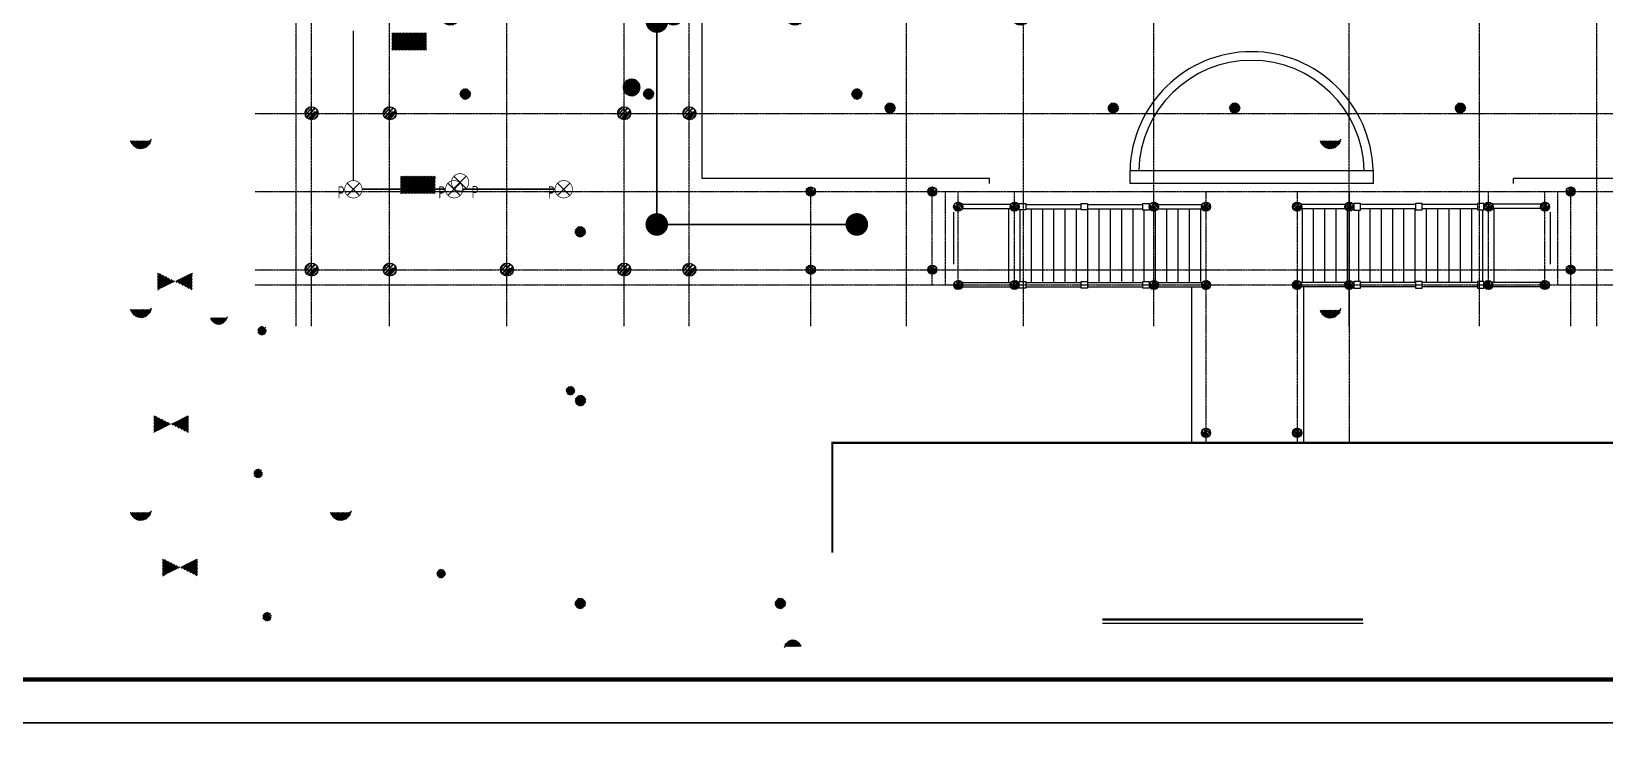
# Model space of a CAD drawing. Extents: x -137808 to 103746506, y -332957 to -111547.
# Drawn here: x 102814 to 139043, y -233222 to -216825 of the extents above; entities that cross this region are included whole.
import ezdxf

# ---------------------------------------------------------------- set-up
doc = ezdxf.new("R2010")
doc.units = 0
doc.header["$LTSCALE"] = 25
doc.header["$MEASUREMENT"] = 0
doc.linetypes.add('DOTE', pattern=[2.42, 2, -0.2, 0.02, -0.2])
doc.layers.get('0').update_dxf_attribs({"linetype": 'CONTINUOUS'})
for name, color, linetype in [('DOTE', 1, 'DOTE'), ('PUB_TITLE', 4, 'CONTINUOUS'), ('电-强电平面-线缆', 3, 'CONTINUOUS'), ('设备-照明', 3, 'CONTINUOUS'), ('设备-箱柜', 3, 'CONTINUOUS')]:
    doc.layers.add(name, color=color, linetype=linetype)
doc.styles.add('IDQSTYLE', font='txt.shx', dxfattribs={"width": 0.7, "bigfont": 'hztxt.shx'})
doc.styles.get("Standard").update_dxf_attribs({"font": 'GBENOR', "bigfont": 'GBCBIG'})

# ---------------------------------------------------------------- blocks, each defined once
blk = doc.blocks.new('HC000001')
at = {"color": 0, "linetype": 'Continuous'}
for p, q in [((1.77, 1.77), (-1.77, -1.77)), ((-1.77, 1.77), (1.77, -1.77))]:
    blk.add_line(p, q, dxfattribs=at)
at = {"color": 0, "linetype": 'Continuous', "const_width": 0.2}
blk.add_lwpolyline([(1.77, -1.77, 0.198912), (2.5, 0, 0.198912), (1.77, 1.77, 0.198912), (0, 2.5, 0.198912), (-1.77, 1.77, 0.198912), (-2.5, 0, 0.198912), (-1.77, -1.77, 0.198912), (0, -2.5, 0.198912)], format="xyb", close=True, dxfattribs=at)
at = {"color": 0, "style": 'IDQSTYLE', "width": 0.7}
for tag, p in [('PSFHATT', (-5.49, 3.24)), ('C', (3.36, -2.66))]:
    blk.add_attdef(tag, p, '', height=2.5, dxfattribs=at)
blk = doc.blocks.new('*X')
at = {"color": 0, "linetype": 'Continuous'}
for p, q in [((192.59, 446.72), (193.93, 448.06)), ((192.59, 446.72), (193.87, 448.01)), ((192.65, 447.21), (193.44, 448)), ((192.65, 446.36), (194.23, 447.94)), ((192.67, 446.38), (194.27, 447.98)), ((192.69, 447.24), (193.35, 447.91)), ((192.79, 446.07), (194.52, 447.8)), ((192.81, 446.1), (194.55, 447.84)), ((192.98, 445.84), (194.75, 447.61)), ((193.01, 445.87), (194.78, 447.64)), ((193.23, 445.66), (194.93, 447.37)), ((193.27, 445.7), (194.95, 447.39)), ((193.53, 445.54), (195.05, 447.06)), ((193.58, 445.59), (195.06, 447.07)), ((193.92, 445.51), (195.08, 446.67)), ((193.98, 445.57), (195.08, 446.67)), ((194.61, 445.77), (194.82, 445.99)), ((163.77, 434.88), (163.89, 435)), ((163.77, 434.45), (164.18, 434.86)), ((170.4, 431.75), (173.65, 435)), ((163.77, 434.03), (164.46, 434.72)), ((163.77, 433.6), (164.74, 434.57)), ((163.77, 433.18), (165.02, 434.43)), ((163.77, 432.76), (165.31, 434.29)), ((163.77, 432.33), (165.59, 434.15)), ((163.77, 431.91), (165.87, 434.01)), ((163.77, 431.48), (166.16, 433.87)), ((163.77, 431.06), (166.44, 433.73)), ((163.77, 430.63), (166.72, 433.58)), ((163.77, 430.21), (167, 433.44)), ((164.32, 430.33), (167.29, 433.3)), ((165.17, 430.76), (167.57, 433.16)), ((166.02, 431.18), (167.85, 433.02)), ((166.86, 431.61), (168.14, 432.88)), ((167.71, 432.03), (168.42, 432.74)), ((168.56, 432.45), (168.7, 432.59)), ((168.98, 432.45), (169.41, 432.88)), ((169.27, 432.31), (170.26, 433.3)), ((169.55, 432.17), (171.11, 433.73)), ((169.83, 432.03), (171.96, 434.15)), ((170.12, 431.89), (172.8, 434.58)), ((170.68, 431.6), (173.77, 434.69)), ((170.96, 431.46), (173.77, 434.27)), ((171.25, 431.32), (173.77, 433.85)), ((171.53, 431.18), (173.77, 433.42)), ((171.81, 431.04), (173.77, 433)), ((172.1, 430.9), (173.77, 432.57)), ((172.38, 430.76), (173.77, 432.15)), ((172.66, 430.61), (173.77, 431.72)), ((172.94, 430.47), (173.77, 431.3)), ((173.23, 430.33), (173.77, 430.88)), ((173.51, 430.19), (173.77, 430.45)), ((232.27, 320.09), (237.18, 325)), ((232.27, 320.51), (236.75, 325)), ((232.27, 320.94), (236.33, 325)), ((232.27, 321.36), (235.9, 325)), ((232.27, 321.79), (235.48, 325)), ((232.27, 322.21), (235.06, 325)), ((232.27, 322.63), (234.63, 325)), ((232.27, 323.06), (234.21, 325)), ((232.27, 323.48), (233.78, 325)), ((232.27, 323.91), (233.36, 325)), ((232.27, 324.33), (232.93, 325)), ((232.27, 324.76), (232.51, 325)), ((232.6, 320), (237.6, 325)), ((233.02, 320), (238.02, 325)), ((233.45, 320), (238.45, 325)), ((233.87, 320), (238.87, 325)), ((234.3, 320), (239.3, 325)), ((234.72, 320), (239.72, 325)), ((235.15, 320), (240.15, 325)), ((235.57, 320), (240.57, 325)), ((235.99, 320), (240.99, 325)), ((236.42, 320), (241.42, 325)), ((236.84, 320), (241.84, 325)), ((237.27, 320), (242.27, 325)), ((237.69, 320), (242.27, 324.57)), ((238.12, 320), (242.27, 324.15)), ((238.54, 320), (242.27, 323.72)), ((238.96, 320), (242.27, 323.3)), ((239.39, 320), (242.27, 322.88)), ((239.81, 320), (242.27, 322.45)), ((240.24, 320), (242.27, 322.03)), ((240.66, 320), (242.27, 321.6)), ((241.09, 320), (242.27, 321.18)), ((241.51, 320), (242.27, 320.75)), ((241.93, 320), (242.27, 320.33)), ((278.36, 223.2), (280.79, 225.63)), ((278.36, 222.93), (281.06, 225.62)), ((278.39, 223.51), (280.47, 225.6)), ((278.4, 222.68), (281.31, 225.59)), ((278.47, 223.88), (280.11, 225.52)), ((278.69, 224.39), (279.6, 225.29)), ((280.2, 224.2), (281.54, 225.54)), ((280.65, 224.37), (281.75, 225.47)), ((280.95, 224.38), (281.95, 225.38)), ((281.19, 224.34), (282.13, 225.28)), ((281.39, 224.26), (282.3, 225.17)), ((281.57, 224.16), (282.46, 225.05)), ((281.73, 224.03), (282.61, 224.91)), ((281.86, 223.88), (282.75, 224.77)), ((278.45, 222.45), (279.79, 223.79)), ((278.52, 222.24), (279.62, 223.34)), ((278.61, 222.04), (279.61, 223.04)), ((278.71, 221.86), (279.65, 222.8)), ((278.82, 221.68), (279.73, 222.59)), ((278.94, 221.52), (279.83, 222.42)), ((279.08, 221.38), (279.96, 222.26)), ((279.22, 221.24), (280.11, 222.13)), ((279.38, 221.11), (280.29, 222.02)), ((279.55, 221), (280.49, 221.94)), ((279.61, 223.04), (280.95, 224.38)), ((279.62, 223.34), (280.65, 224.37)), ((279.65, 222.8), (281.19, 224.34)), ((279.73, 222.59), (281.39, 224.26)), ((279.73, 220.9), (280.72, 221.89)), ((279.79, 223.79), (280.2, 224.2)), ((279.83, 222.42), (281.57, 224.16)), ((279.93, 220.81), (281.01, 221.89)), ((279.94, 223.09), (280.9, 224.05)), ((279.96, 222.26), (281.73, 224.03)), ((279.99, 222.85), (281.14, 224)), ((279.99, 223.42), (280.57, 224)), ((280.07, 222.66), (281.33, 223.91)), ((280.11, 222.13), (281.86, 223.88)), ((280.14, 220.74), (281.41, 222.01)), ((280.2, 222.5), (281.49, 223.79)), ((280.29, 222.02), (281.97, 223.7)), ((280.35, 222.37), (281.62, 223.64)), ((280.36, 220.68), (283.31, 223.63)), ((280.49, 221.94), (282.05, 223.5)), ((280.54, 222.27), (281.71, 223.45)), ((280.61, 220.65), (283.34, 223.38)), ((280.72, 221.89), (282.1, 223.27)), ((280.77, 222.22), (281.77, 223.22)), ((280.88, 220.63), (283.36, 223.11)), ((281.01, 221.89), (282.1, 222.98)), ((281.08, 222.24), (281.74, 222.91)), ((281.18, 220.65), (283.33, 222.81)), ((281.41, 222.01), (281.98, 222.58)), ((281.54, 220.73), (283.26, 222.45)), ((281.97, 223.7), (282.87, 224.61)), ((281.98, 222.58), (283.25, 223.85)), ((282.01, 220.91), (283.07, 221.98)), ((282.05, 223.5), (282.99, 224.44)), ((282.1, 223.27), (283.09, 224.26)), ((282.1, 222.98), (283.18, 224.06)), ((159.6, 156.77), (159.62, 156.79)), ((159.66, 156.55), (159.91, 156.79)), ((159.75, 156.35), (160.19, 156.79)), ((159.84, 156.17), (160.47, 156.79)), ((159.95, 155.99), (160.75, 156.79)), ((160.08, 155.83), (161.04, 156.79)), ((160.21, 155.68), (161.32, 156.79)), ((160.35, 155.55), (161.6, 156.79)), ((160.51, 155.42), (161.89, 156.79)), ((160.68, 155.3), (162.17, 156.79)), ((160.86, 155.2), (162.45, 156.79)), ((161.05, 155.11), (162.73, 156.79)), ((161.26, 155.03), (163.02, 156.79)), ((161.48, 154.98), (163.3, 156.79)), ((161.72, 154.93), (163.58, 156.79)), ((161.99, 154.92), (163.87, 156.79)), ((162.29, 154.93), (164.49, 157.14)), ((162.63, 155), (164.43, 156.79)), ((163.08, 155.16), (164.27, 156.35)), ((262, 135.85), (263.24, 137.09)), ((262, 135.85), (263.24, 137.09)), ((262, 135.85), (263.24, 137.09)), ((262, 135.85), (263.24, 137.09)), ((262.02, 135.59), (263.5, 137.07)), ((262.02, 135.59), (263.5, 137.07)), ((262.02, 135.59), (263.5, 137.07)), ((262.02, 135.59), (263.5, 137.07)), ((262.05, 136.18), (262.91, 137.04)), ((262.05, 136.18), (262.91, 137.04)), ((262.05, 136.18), (262.91, 137.04)), ((262.05, 136.18), (262.91, 137.04)), ((262.09, 135.37), (263.71, 137)), ((262.09, 135.37), (263.71, 137)), ((262.09, 135.37), (263.71, 137)), ((262.09, 135.37), (263.71, 137)), ((262.18, 135.19), (263.9, 136.91)), ((262.18, 135.19), (263.9, 136.91)), ((262.18, 135.19), (263.9, 136.91)), ((262.18, 135.19), (263.9, 136.91)), ((262.3, 135.02), (264.07, 136.79)), ((262.3, 135.02), (264.07, 136.79)), ((262.3, 135.02), (264.07, 136.79)), ((262.3, 135.02), (264.07, 136.79)), ((262.44, 134.88), (264.21, 136.64)), ((262.44, 134.88), (264.21, 136.64)), ((262.44, 134.88), (264.21, 136.64)), ((262.44, 134.88), (264.21, 136.64)), ((262.61, 134.77), (264.32, 136.48)), ((262.61, 134.77), (264.32, 136.48)), ((262.61, 134.77), (264.32, 136.48)), ((262.61, 134.77), (264.32, 136.48)), ((262.8, 134.67), (264.42, 136.29)), ((262.8, 134.67), (264.42, 136.29)), ((262.8, 134.67), (264.42, 136.29)), ((262.8, 134.67), (264.42, 136.29)), ((263.02, 134.61), (264.48, 136.07)), ((263.02, 134.61), (264.48, 136.07)), ((263.02, 134.61), (264.48, 136.07)), ((263.02, 134.61), (264.48, 136.07)), ((263.28, 134.59), (264.5, 135.8)), ((263.28, 134.59), (264.5, 135.8)), ((263.28, 134.59), (264.5, 135.8)), ((263.28, 134.59), (264.5, 135.8)), ((263.62, 134.65), (264.44, 135.46)), ((263.62, 134.65), (264.44, 135.46)), ((263.62, 134.65), (264.44, 135.46)), ((263.62, 134.65), (264.44, 135.46))]:
    blk.add_line(p, q, dxfattribs=at)
blk = doc.blocks.new('HC000057')
at = {"color": 0, "linetype": 'Continuous', "const_width": 0.2}
blk.add_lwpolyline([(1.77, -1.77, 0.198912), (2.5, 0, 0.198912), (1.77, 1.77, 0.198912), (0, 2.5, 0.198912), (-1.77, 1.77, 0.198912), (-2.5, 0, 0.198912), (-1.77, -1.77, 0.198912), (0, -2.5, 0.198912)], format="xyb", close=True, dxfattribs=at)
at = {"color": 0, "linetype": 'Continuous'}
for start, end in [(135, 180), (180, 225), (90, 135), (45, 90), (0, 45), (315, 0), (225, 270), (270, 315)]:
    blk.add_arc((0, 0), 1.25, start, end, dxfattribs=at)
blk.add_blockref('*X', (-280.86, -223.13), dxfattribs=at)
at = {"color": 0, "style": 'IDQSTYLE', "width": 0.7}
blk.add_attdef('PSFHATT', (4.5, -2.5), '', height=2.5, dxfattribs=at)
blk = doc.blocks.new('HC000429')
at = {"color": 0, "linetype": 'Continuous', "const_width": 0.3}
blk.add_lwpolyline([(5, 2.5), (-5, 2.5), (-5, -2.5), (5, -2.5)], close=True, dxfattribs=at)
at = {"color": 0, "linetype": 'Continuous'}
blk.add_blockref('*X', (-237.27, -322.5), dxfattribs=at)
at = {"color": 0, "style": 'IDQSTYLE', "width": 0.7}
blk.add_attdef('PSFHATT', (7, -2.5), '', height=2.5, dxfattribs=at)
blk = doc.blocks.new('HC000799')
at = {"color": 0, "linetype": 'Continuous', "const_width": 0.2}
for points in [[(0.88, 2.13), (3.75, 5), (5, 3.75)], [(-0.88, 0.37), (-3.75, -2.5), (-5, -1.25)]]:
    blk.add_lwpolyline(points, dxfattribs=at)
blk.add_lwpolyline([(0.88, 0.37, 0.198912), (1.25, 1.25, 0.198912), (0.88, 2.13, 0.198912), (0, 2.5, 0.198912), (-0.88, 2.13, 0.198912), (-1.25, 1.25, 0.198912), (-0.88, 0.37, 0.198912), (0, 0, 0.198912)], format="xyb", close=True, dxfattribs=at)
at = {"color": 0, "linetype": 'Continuous'}
blk.add_blockref('*X', (-263.19, -134.66), dxfattribs=at)
at = {"color": 0, "style": 'IDQSTYLE', "width": 0.7}
blk.add_attdef('PSFHATT', (7, -2.5), '', height=2.5, dxfattribs=at)
blk = doc.blocks.new('REHJYTK7UT')
at = {"layer": '设备-照明', "xscale": -80, "yscale": 80, "zscale": 80, "rotation": 180}
for p in [(113673, -198773), (113584, -202058), (113789, -205358)]:
    blk.add_blockref('HC000799', p, dxfattribs=at)

msp = doc.modelspace()

# ---------------------------------------------------------------- hatches: boundary and pattern name
h = msp.add_hatch()
h.set_pattern_fill('木材', color=251, scale=20, style=0)
h.set_pattern_definition([(50, (-1104.67, -138757.41), (51.847064, 186.24683), [1200, -160, 400, -80]), (50, (-998.27, -138717.41), (-132.93014, 7.10905), [240, -26.4, 480, -60]), (50, (-1064.67, -138689.41), (226.339663, 353.127904), [640, -112, 320, -80])])
h.paths.add_polyline_path([(109116, -218709, 1), (109416, -218709, 1)])
h = msp.add_hatch()
h.set_pattern_fill('木材', color=251, scale=20, style=0)
h.set_pattern_definition([(50, (695.33, -138757.41), (51.847064, 186.24683), [1200, -160, 400, -80]), (50, (801.73, -138717.41), (-132.93014, 7.10905), [240, -26.4, 480, -60]), (50, (735.33, -138689.41), (226.339663, 353.127904), [640, -112, 320, -80])])
h.paths.add_polyline_path([(110916, -218709, 1), (111216, -218709, 1)])
h = msp.add_hatch()
h.set_pattern_fill('木材', color=251, scale=20, style=0)
h.set_pattern_definition([(50, (6095.33, -138757.41), (51.847064, 186.24683), [1200, -160, 400, -80]), (50, (6201.73, -138717.41), (-132.93014, 7.10905), [240, -26.4, 480, -60]), (50, (6135.33, -138689.41), (226.339663, 353.127904), [640, -112, 320, -80])])
h.paths.add_polyline_path([(116316, -218709, 1), (116616, -218709, 1)])
h = msp.add_hatch()
h.set_pattern_fill('木材', color=251, scale=20, style=0)
h.set_pattern_definition([(50, (7595.33, -138757.41), (51.847064, 186.24683), [1200, -160, 400, -80]), (50, (7701.73, -138717.41), (-132.93014, 7.10905), [240, -26.4, 480, -60]), (50, (7635.33, -138689.41), (226.339663, 353.127904), [640, -112, 320, -80])])
h.paths.add_polyline_path([(117816, -218709, 1), (118116, -218709, 1)])
h = msp.add_hatch()
h.set_pattern_fill('木材', color=251, scale=14, style=0)
h.set_pattern_definition([(50, (43504.93, -164545.39), (36.292945, 130.37278), [840, -112, 280, -56]), (50, (43579.41, -164517.39), (-93.051096, 4.97633), [168, -18.48, 336, -42]), (50, (43532.93, -164497.79), (158.437764, 247.189533), [448, -78.4, 224, -56])])
h.paths.add_polyline_path([(120659, -220511, 1), (120869, -220511, 1)])
h = msp.add_hatch()
h.set_pattern_fill('木材', color=251, scale=14, style=0)
h.set_pattern_definition([(50, (46304.93, -164545.39), (36.292945, 130.37278), [840, -112, 280, -56]), (50, (46379.41, -164517.39), (-93.051096, 4.97633), [168, -18.48, 336, -42]), (50, (46332.93, -164497.79), (158.437764, 247.189533), [448, -78.4, 224, -56])])
h.paths.add_polyline_path([(123459, -220511, 1), (123669, -220511, 1)])
h = msp.add_hatch()
h.set_pattern_fill('木材', color=251, scale=14, style=0)
h.set_pattern_definition([(130, (215523.52, -164545.39), (-36.292945, 130.37278), [840, -112, 280, -56]), (130, (215449.04, -164517.39), (93.051096, 4.97633), [168, -18.48, 336, -42]), (130, (215495.523, -164497.79), (-158.437764, 247.189533), [448, -78.4, 224, -56])])
h.paths.add_polyline_path([(138369, -220511, -1), (138159, -220511, -1)])
h = msp.add_hatch()
h.set_pattern_fill('木材', color=251, scale=14, style=0)
h.set_pattern_definition([(130, (201416.675, -164895.39), (-36.292945, 130.37278), [840, -112, 280, -56]), (130, (201342.195, -164867.39), (93.051096, 4.97633), [168, -18.48, 336, -42]), (130, (201388.675, -164847.79), (-158.437764, 247.189533), [448, -78.4, 224, -56])])
h.paths.add_polyline_path([(124262, -220861, -1), (124052, -220861, -1)])
h = msp.add_hatch()
h.set_pattern_fill('木材', color=251, scale=14, style=0)
h.set_pattern_definition([(130, (202716.675, -164895.39), (-36.292945, 130.37278), [840, -112, 280, -56]), (130, (202642.195, -164867.39), (93.051096, 4.97633), [168, -18.48, 336, -42]), (130, (202688.675, -164847.79), (-158.437764, 247.189533), [448, -78.4, 224, -56])])
h.paths.add_polyline_path([(125562, -220861, -1), (125352, -220861, -1)])
h = msp.add_hatch()
h.set_pattern_fill('木材', color=251, scale=14, style=0)
h.set_pattern_definition([(130, (205922.646, -164895.39), (-36.292945, 130.37278), [840, -112, 280, -56]), (130, (205848.166, -164867.39), (93.051096, 4.97633), [168, -18.48, 336, -42]), (130, (205894.646, -164847.79), (-158.437764, 247.189533), [448, -78.4, 224, -56])])
h.paths.add_polyline_path([(128768, -220861, -1), (128558, -220861, -1)])
h = msp.add_hatch()
h.set_pattern_fill('木材', color=251, scale=14, style=0)
h.set_pattern_definition([(130, (207122.646, -164895.39), (-36.292945, 130.37278), [840, -112, 280, -56]), (130, (207048.166, -164867.39), (93.051096, 4.97633), [168, -18.48, 336, -42]), (130, (207094.646, -164847.79), (-158.437764, 247.189533), [448, -78.4, 224, -56])])
h.paths.add_polyline_path([(129968, -220861, -1), (129758, -220861, -1)])
h = msp.add_hatch()
h.set_pattern_fill('木材', color=251, scale=14, style=0)
h.set_pattern_definition([(50, (54705.81, -164895.39), (36.292945, 130.37278), [840, -112, 280, -56]), (50, (54780.29, -164867.39), (-93.051096, 4.97633), [168, -18.48, 336, -42]), (50, (54733.808, -164847.79), (158.437764, 247.189533), [448, -78.4, 224, -56])])
h.paths.add_polyline_path([(131860, -220861, 1), (132070, -220861, 1)])
h = msp.add_hatch()
h.set_pattern_fill('木材', color=251, scale=14, style=0)
h.set_pattern_definition([(50, (55905.81, -164895.39), (36.292945, 130.37278), [840, -112, 280, -56]), (50, (55980.29, -164867.39), (-93.051096, 4.97633), [168, -18.48, 336, -42]), (50, (55933.808, -164847.79), (158.437764, 247.189533), [448, -78.4, 224, -56])])
h.paths.add_polyline_path([(133060, -220861, 1), (133270, -220861, 1)])
h = msp.add_hatch()
h.set_pattern_fill('木材', color=251, scale=14, style=0)
h.set_pattern_definition([(50, (59111.78, -164895.39), (36.292945, 130.37278), [840, -112, 280, -56]), (50, (59186.26, -164867.39), (-93.051096, 4.97633), [168, -18.48, 336, -42]), (50, (59139.78, -164847.79), (158.437764, 247.189533), [448, -78.4, 224, -56])])
h.paths.add_polyline_path([(136266, -220861, 1), (136476, -220861, 1)])
h = msp.add_hatch()
h.set_pattern_fill('木材', color=251, scale=14, style=0)
h.set_pattern_definition([(50, (60411.78, -164895.39), (36.292945, 130.37278), [840, -112, 280, -56]), (50, (60486.26, -164867.39), (-93.051096, 4.97633), [168, -18.48, 336, -42]), (50, (60439.78, -164847.79), (158.437764, 247.189533), [448, -78.4, 224, -56])])
h.paths.add_polyline_path([(137566, -220861, 1), (137776, -220861, 1)])
h = msp.add_hatch()
h.set_pattern_fill('木材', color=251, scale=20, style=0)
h.set_pattern_definition([(50, (-1104.67, -142357.41), (51.847064, 186.24683), [1200, -160, 400, -80]), (50, (-998.27, -142317.41), (-132.93014, 7.10905), [240, -26.4, 480, -60]), (50, (-1064.67, -142289.41), (226.339663, 353.127904), [640, -112, 320, -80])])
h.paths.add_polyline_path([(109116, -222309, 1), (109416, -222309, 1)])
h = msp.add_hatch()
h.set_pattern_fill('木材', color=251, scale=20, style=0)
h.set_pattern_definition([(50, (695.33, -142357.41), (51.847064, 186.24683), [1200, -160, 400, -80]), (50, (801.73, -142317.41), (-132.93014, 7.10905), [240, -26.4, 480, -60]), (50, (735.33, -142289.41), (226.339663, 353.127904), [640, -112, 320, -80])])
h.paths.add_polyline_path([(110916, -222309, 1), (111216, -222309, 1)])
h = msp.add_hatch()
h.set_pattern_fill('木材', color=251, scale=20, style=0)
h.set_pattern_definition([(50, (3395.33, -142357.41), (51.847064, 186.24683), [1200, -160, 400, -80]), (50, (3501.73, -142317.41), (-132.93014, 7.10905), [240, -26.4, 480, -60]), (50, (3435.33, -142289.41), (226.339663, 353.127904), [640, -112, 320, -80])])
h.paths.add_polyline_path([(113616, -222309, 1), (113916, -222309, 1)])
h = msp.add_hatch()
h.set_pattern_fill('木材', color=251, scale=20, style=0)
h.set_pattern_definition([(50, (6095.33, -142357.41), (51.847064, 186.24683), [1200, -160, 400, -80]), (50, (6201.73, -142317.41), (-132.93014, 7.10905), [240, -26.4, 480, -60]), (50, (6135.33, -142289.41), (226.339663, 353.127904), [640, -112, 320, -80])])
h.paths.add_polyline_path([(116316, -222309, 1), (116616, -222309, 1)])
h = msp.add_hatch()
h.set_pattern_fill('木材', color=251, scale=20, style=0)
h.set_pattern_definition([(50, (7595.33, -142360.06), (51.847064, 186.24683), [1200, -160, 400, -80]), (50, (7701.73, -142320.06), (-132.93014, 7.10905), [240, -26.4, 480, -60]), (50, (7635.33, -142292.057), (226.339663, 353.127904), [640, -112, 320, -80])])
h.paths.add_polyline_path([(117816, -222311, 1), (118116, -222311, 1)])
h = msp.add_hatch()
h.set_pattern_fill('木材', color=251, scale=14, style=0)
h.set_pattern_definition([(50, (43504.93, -166345.39), (36.292945, 130.37278), [840, -112, 280, -56]), (50, (43579.41, -166317.39), (-93.051096, 4.97633), [168, -18.48, 336, -42]), (50, (43532.93, -166297.79), (158.437764, 247.189533), [448, -78.4, 224, -56])])
h.paths.add_polyline_path([(120659, -222311, 1), (120869, -222311, 1)])
h = msp.add_hatch()
h.set_pattern_fill('木材', color=251, scale=14, style=0)
h.set_pattern_definition([(50, (46304.93, -166345.39), (36.292945, 130.37278), [840, -112, 280, -56]), (50, (46379.41, -166317.39), (-93.051096, 4.97633), [168, -18.48, 336, -42]), (50, (46332.93, -166297.79), (158.437764, 247.189533), [448, -78.4, 224, -56])])
h.paths.add_polyline_path([(123459, -222311, 1), (123669, -222311, 1)])
h = msp.add_hatch()
h.set_pattern_fill('木材', color=251, scale=14, style=0)
h.set_pattern_definition([(130, (215523.52, -166345.39), (-36.292945, 130.37278), [840, -112, 280, -56]), (130, (215449.04, -166317.39), (93.051096, 4.97633), [168, -18.48, 336, -42]), (130, (215495.523, -166297.79), (-158.437764, 247.189533), [448, -78.4, 224, -56])])
h.paths.add_polyline_path([(138369, -222311, -1), (138159, -222311, -1)])
h = msp.add_hatch()
h.set_pattern_fill('木材', color=251, scale=14, style=0)
h.set_pattern_definition([(130, (201419.06, -166695.39), (-36.292945, 130.37278), [840, -112, 280, -56]), (130, (201344.58, -166667.39), (93.051096, 4.97633), [168, -18.48, 336, -42]), (130, (201391.06, -166647.79), (-158.437764, 247.189533), [448, -78.4, 224, -56])])
h.paths.add_polyline_path([(124265, -222661, -1), (124055, -222661, -1)])
h = msp.add_hatch()
h.set_pattern_fill('木材', color=251, scale=14, style=0)
h.set_pattern_definition([(130, (202719.06, -166695.39), (-36.292945, 130.37278), [840, -112, 280, -56]), (130, (202644.58, -166667.39), (93.051096, 4.97633), [168, -18.48, 336, -42]), (130, (202691.06, -166647.79), (-158.437764, 247.189533), [448, -78.4, 224, -56])])
h.paths.add_polyline_path([(125565, -222661, -1), (125355, -222661, -1)])
h = msp.add_hatch()
h.set_pattern_fill('木材', color=251, scale=14, style=0)
h.set_pattern_definition([(130, (205925.03, -166695.39), (-36.292945, 130.37278), [840, -112, 280, -56]), (130, (205850.55, -166667.39), (93.051096, 4.97633), [168, -18.48, 336, -42]), (130, (205897.03, -166647.79), (-158.437764, 247.189533), [448, -78.4, 224, -56])])
h.paths.add_polyline_path([(128771, -222661, -1), (128561, -222661, -1)])
h = msp.add_hatch()
h.set_pattern_fill('木材', color=251, scale=14, style=0)
h.set_pattern_definition([(130, (207125.03, -166695.39), (-36.292945, 130.37278), [840, -112, 280, -56]), (130, (207050.55, -166667.39), (93.051096, 4.97633), [168, -18.48, 336, -42]), (130, (207097.03, -166647.79), (-158.437764, 247.189533), [448, -78.4, 224, -56])])
h.paths.add_polyline_path([(129971, -222661, -1), (129761, -222661, -1)])
h = msp.add_hatch()
h.set_pattern_fill('木材', color=251, scale=14, style=0)
h.set_pattern_definition([(50, (54703.423, -166695.39), (36.292945, 130.37278), [840, -112, 280, -56]), (50, (54777.9, -166667.39), (-93.051096, 4.97633), [168, -18.48, 336, -42]), (50, (54731.423, -166647.79), (158.437764, 247.189533), [448, -78.4, 224, -56])])
h.paths.add_polyline_path([(131858, -222661, 1), (132068, -222661, 1)])
h = msp.add_hatch()
h.set_pattern_fill('木材', color=251, scale=14, style=0)
h.set_pattern_definition([(50, (55903.423, -166695.39), (36.292945, 130.37278), [840, -112, 280, -56]), (50, (55977.9, -166667.39), (-93.051096, 4.97633), [168, -18.48, 336, -42]), (50, (55931.423, -166647.79), (158.437764, 247.189533), [448, -78.4, 224, -56])])
h.paths.add_polyline_path([(133058, -222661, 1), (133268, -222661, 1)])
h = msp.add_hatch()
h.set_pattern_fill('木材', color=251, scale=14, style=0)
h.set_pattern_definition([(50, (59109.394, -166695.39), (36.292945, 130.37278), [840, -112, 280, -56]), (50, (59183.874, -166667.39), (-93.051096, 4.97633), [168, -18.48, 336, -42]), (50, (59137.394, -166647.79), (158.437764, 247.189533), [448, -78.4, 224, -56])])
h.paths.add_polyline_path([(136264, -222661, 1), (136474, -222661, 1)])
h = msp.add_hatch()
h.set_pattern_fill('木材', color=251, scale=14, style=0)
h.set_pattern_definition([(50, (60409.394, -166695.39), (36.292945, 130.37278), [840, -112, 280, -56]), (50, (60483.874, -166667.39), (-93.051096, 4.97633), [168, -18.48, 336, -42]), (50, (60437.394, -166647.79), (158.437764, 247.189533), [448, -78.4, 224, -56])])
h.paths.add_polyline_path([(137564, -222661, 1), (137774, -222661, 1)])
h = msp.add_hatch()
h.set_pattern_fill('木材', color=251, scale=14, style=0)
h.set_pattern_definition([(130, (207122.646, -170101.776), (-36.292945, 130.37278), [840, -112, 280, -56]), (130, (207048.166, -170073.776), (93.051096, 4.97633), [168, -18.48, 336, -42]), (130, (207094.646, -170054.176), (-158.437764, 247.189533), [448, -78.4, 224, -56])])
h.paths.add_polyline_path([(129968, -226068, -1), (129758, -226068, -1)])
h = msp.add_hatch()
h.set_pattern_fill('木材', color=251, scale=14, style=0)
h.set_pattern_definition([(50, (54705.81, -170101.776), (36.292945, 130.37278), [840, -112, 280, -56]), (50, (54780.29, -170073.776), (-93.051096, 4.97633), [168, -18.48, 336, -42]), (50, (54733.808, -170054.176), (158.437764, 247.189533), [448, -78.4, 224, -56])])
h.paths.add_polyline_path([(131860, -226068, 1), (132070, -226068, 1)])

# ---------------------------------------------------------------- linework, layer by layer
at = {"color": 251}
for p, q in [((124879, -220326), (124879, -220211)), ((136949, -220326), (136949, -220211)), ((124049, -220986), (124049, -222186)), ((124241, -220798), (125369, -220798)), ((124263, -220898), (125363, -220898)), ((125324, -222606), (125324, -220898)), ((125547, -220810), (125563, -220810)), ((125553, -220910), (125563, -220910)), ((125584, -222585), (125584, -220935)), ((125713, -220806), (126986, -220806)), ((125713, -220906), (126986, -220906)), ((125844, -222606), (125844, -220906)), ((126104, -222581), (126104, -220906)), ((126364, -222606), (126364, -220906)), ((126624, -222606), (126624, -220906)), ((126884, -222606), (126884, -220906)), ((127136, -220806), (128408, -220806)), ((127136, -220906), (128408, -220906)), ((127144, -222606), (127144, -220906)), ((127404, -222606), (127404, -220906)), ((127664, -222606), (127664, -220906)), ((127924, -222581), (127924, -220906)), ((128184, -222606), (128184, -220906)), ((128444, -222586), (128444, -220936)), ((128704, -222606), (128704, -220906)), ((128753, -220806), (129774, -220806)), ((128758, -220906), (129768, -220906)), ((128964, -222606), (128964, -220906)), ((129224, -222606), (129224, -220906)), ((129484, -222606), (129484, -220906)), ((129744, -222581), (129744, -220931)), ((133076, -220806), (132055, -220806)), ((133070, -220906), (132060, -220906)), ((132084, -222581), (132084, -220931)), ((132344, -222606), (132344, -220906)), ((132604, -222606), (132604, -220906)), ((132864, -222606), (132864, -220906)), ((133124, -222606), (133124, -220906)), ((133384, -222586), (133384, -220936)), ((134693, -220806), (133420, -220806)), ((134693, -220906), (133420, -220906)), ((133644, -222606), (133644, -220906)), ((133904, -222581), (133904, -220906)), ((134164, -222606), (134164, -220906)), ((134424, -222606), (134424, -220906)), ((134684, -222606), (134684, -220906)), ((136116, -220806), (134843, -220806)), ((136116, -220906), (134843, -220906)), ((134944, -222606), (134944, -220906)), ((135204, -222606), (135204, -220906)), ((135464, -222606), (135464, -220906)), ((135724, -222581), (135724, -220906)), ((135984, -222606), (135984, -220906)), ((136244, -222585), (136244, -220935)), ((136281, -220810), (136266, -220810)), ((136276, -220910), (136266, -220910)), ((137587, -220798), (136460, -220798)), ((137565, -220898), (136465, -220898)), ((136504, -222606), (136504, -220898)), ((137789, -220986), (137789, -222186)), ((124265, -222606), (125371, -222606)), ((124265, -222706), (125365, -222706)), ((125713, -222606), (126986, -222606)), ((125713, -222706), (126986, -222706)), ((127136, -222606), (128408, -222606)), ((127136, -222706), (128408, -222706)), ((128753, -222606), (129774, -222606)), ((128758, -222706), (129768, -222706)), ((129534, -222706), (129534, -226299)), ((133076, -222606), (132055, -222606)), ((133070, -222706), (132060, -222706)), ((132114, -222706), (132114, -226299)), ((134693, -222606), (133420, -222606)), ((134693, -222706), (133420, -222706)), ((136116, -222606), (134843, -222606)), ((136116, -222706), (134843, -222706)), ((137563, -222606), (136458, -222606)), ((137563, -222706), (136463, -222706))]:
    msp.add_line(p, q, dxfattribs=at)
msp.add_lwpolyline([(124879, -220211), (118264, -220211), (118264, -211824), (143464, -211824), (143464, -220211), (136949, -220211)], dxfattribs=at)
for points, const_width in [([(116414, -218849), (116414, -222168)], 2), ([(116514, -218848), (116514, -222167)], 2), ([(121259, -228823), (121259, -226299), (140720, -226299), (140720, -228823)], 50)]:
    msp.add_lwpolyline(points, dxfattribs=dict(at, const_width=const_width))
for points in [[(128115, -220026), (133712, -220026), (133712, -220326), (128115, -220326)], [(125563, -220785), (125713, -220785), (125713, -220935), (125563, -220935)], [(126986, -220785), (127136, -220785), (127136, -220935), (126986, -220935)], [(128408, -220786), (128558, -220786), (128558, -220936), (128408, -220936)], [(133420, -220786), (133270, -220786), (133270, -220936), (133420, -220936)], [(134843, -220785), (134693, -220785), (134693, -220935), (134843, -220935)], [(136266, -220785), (136116, -220785), (136116, -220935), (136266, -220935)], [(125563, -222585), (125713, -222585), (125713, -222735), (125563, -222735)], [(126986, -222585), (127136, -222585), (127136, -222735), (126986, -222735)], [(128408, -222586), (128558, -222586), (128558, -222736), (128408, -222736)], [(133420, -222586), (133270, -222586), (133270, -222736), (133420, -222736)], [(134843, -222585), (134693, -222585), (134693, -222735), (134843, -222735)], [(136266, -222585), (136116, -222585), (136116, -222735), (136266, -222735)]]:
    msp.add_lwpolyline(points, close=True, dxfattribs=at)
at = {"const_width": 50}
msp.add_lwpolyline([(127478, -230367), (133481, -230367)], dxfattribs=at)
msp.add_lwpolyline([(127478, -230452), (133481, -230452)])
at = {"color": 251}
for centre, radius in [((109266, -218709), 150), ((111066, -218709), 150), ((116466, -218709), 150), ((117966, -218709), 150), ((120764, -220511), 105), ((123564, -220511), 105), ((138264, -220511), 105), ((124158, -220861), 105), ((125458, -220861), 105), ((128663, -220861), 105), ((129863, -220861), 105), ((131965, -220861), 105), ((133165, -220861), 105), ((136371, -220861), 105), ((137671, -220861), 105), ((109266, -222309), 150), ((111066, -222309), 150), ((113766, -222309), 150), ((116466, -222309), 150), ((117966, -222311), 150), ((120764, -222311), 105), ((123564, -222311), 105), ((138264, -222311), 105), ((124160, -222661), 105), ((125460, -222661), 105), ((128666, -222661), 105), ((129866, -222661), 105), ((131963, -222661), 105), ((133163, -222661), 105), ((136368, -222661), 105), ((137668, -222661), 105), ((129863, -226068), 105), ((131965, -226068), 105)]:
    msp.add_circle(centre, radius, dxfattribs=at)
for radius, start, end in [(2799, 1.3021, 178.6979), (2599, 1.4584, 178.5416)]:
    msp.add_arc((130913, -220090), radius, start, end, dxfattribs=at)
at = {"layer": 'DOTE'}
for p, q in [((108914, -223611), (108914, -197011)), ((111064, -223611), (111064, -197011)), ((116464, -223611), (116464, -197011)), ((122964, -223611), (122964, -197011)), ((125664, -223611), (125664, -197011)), ((128664, -223611), (128664, -197011)), ((133164, -223611), (133164, -197011)), ((136164, -223611), (136164, -197011)), ((138864, -223611), (138864, -197011)), ((117964, -223611), (117964, -208511)), ((109264, -223611), (109264, -210611)), ((113764, -223611), (113764, -210611)), ((107964, -218711), (154164, -218711)), ((107964, -220511), (154164, -220511)), ((120764, -223611), (120764, -220511)), ((123558, -222661), (123558, -220511)), ((123864, -222661), (123864, -220511)), ((124158, -222661), (124158, -220511)), ((125458, -222661), (125458, -220511)), ((129864, -220511), (129864, -226299)), ((131964, -220511), (131964, -226299)), ((133164, -220511), (133164, -226299)), ((136371, -222661), (136371, -220511)), ((137671, -222661), (137671, -220511)), ((137964, -222661), (137964, -220511)), ((138264, -223611), (138264, -220511)), ((107964, -222311), (154164, -222311)), ((107964, -222661), (154164, -222661))]:
    msp.add_line(p, q, dxfattribs=at)
at = {"layer": 'PUB_TITLE'}
for points in [[(96621, -232747), (170921, -232747), (170921, -190747), (96621, -190747)], [(96621, -274747), (170921, -274747), (170921, -232747), (96621, -232747)]]:
    msp.add_lwpolyline(points, close=True, dxfattribs=at)
at = {"layer": 'PUB_TITLE', "const_width": 100}
msp.add_lwpolyline([(99121, -231747), (169921, -231747), (169921, -191747), (99121, -191747)], close=True, dxfattribs=at)
at = {"layer": '电-强电平面-线缆', "color": 1, "linetype": 'Continuous', "const_width": 35}
for points in [[(110229, -220258), (110229, -216805)], [(117216, -221018), (117218, -216846)], [(112349, -220458), (110429, -220458)], [(114873, -220458), (112749, -220458)], [(117466, -221268), (121573, -221268)]]:
    msp.add_lwpolyline(points, dxfattribs=at)

# ---------------------------------------------------------------- block references
msp.add_blockref('REHJYTK7UT', (0, 26))
at = {"layer": '设备-照明', "yscale": 100, "zscale": 100}
for p, xscale in [((111045, -209536), -100), ((115267, -209536), -100), ((120064, -209536), -100), ((141764, -209536), 100), ((146562, -209536), 100), ((150768, -209536), 100), ((124350, -209861), 100), ((129490, -209861), 100), ((132287, -209861), 100), ((137484, -209861), 100), ((117216, -212709), 100), ((144613, -212709), 100), ((117219, -216596), 100), ((144613, -216609), 100), ((117216, -221268), 100), ((121823, -221268), 100)]:
    msp.add_blockref('HC000057', p, dxfattribs=dict(at, xscale=xscale))
at = {"layer": '设备-照明'}
ref = msp.add_blockref('HC000001', (110229, -220458), dxfattribs=dict(at, xscale=-80, yscale=80, zscale=80))
ref.add_attrib('C', 'P', (109867, -220671), dxfattribs={"layer": '0', "color": 0, "height": 280, "width": 0.8})
ref = msp.add_blockref('HC000001', (112549, -220458), dxfattribs=dict(at, xscale=-80, yscale=80, zscale=80))
ref.add_attrib('C', 'P', (112187, -220671), dxfattribs={"layer": '0', "color": 0, "height": 280, "width": 0.8})
ref = msp.add_blockref('HC000001', (112686, -220299), dxfattribs=dict(at, xscale=80, yscale=80, zscale=80))
ref.add_attrib('C', 'P', (112954, -220660), dxfattribs={"layer": '0', "color": 0, "height": 280, "width": 0.8})
ref = msp.add_blockref('HC000001', (115073, -220458), dxfattribs=dict(at, xscale=-80, yscale=80, zscale=80))
ref.add_attrib('C', 'P', (114711, -220671), dxfattribs={"layer": '0', "color": 0, "height": 280, "width": 0.8})
at = {"layer": '设备-箱柜', "xscale": 80, "yscale": 80, "zscale": 80}
msp.add_blockref('HC000429', (113149, -210164), dxfattribs=at)
at = {"layer": '设备-箱柜', "xscale": 80, "yscale": 80, "zscale": 80, "rotation": 180}
msp.add_blockref('HC000429', (114328, -244243), dxfattribs=at)

doc.saveas('drawing.dxf')
